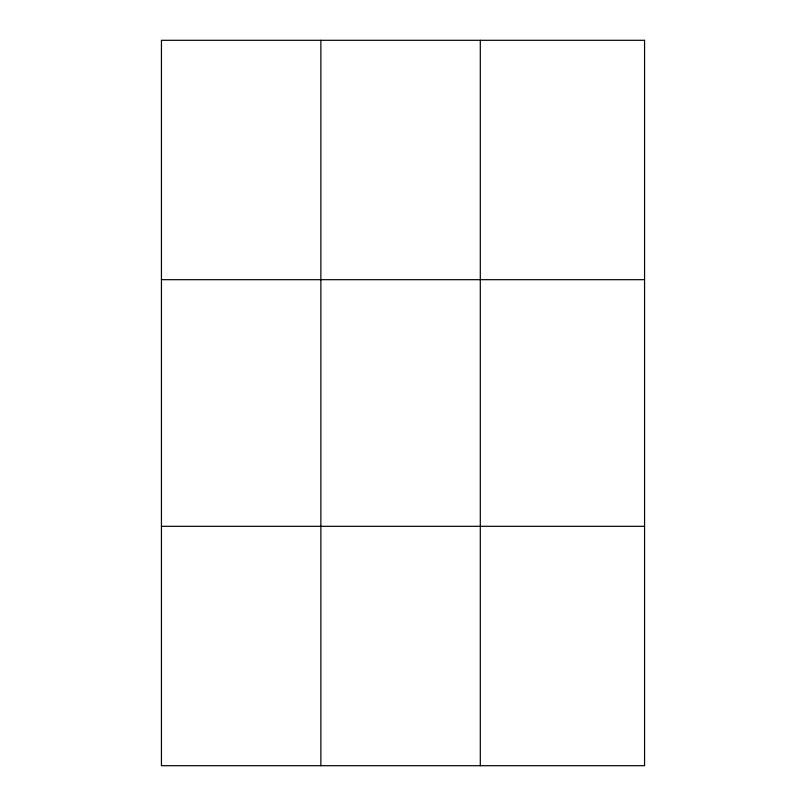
<?xml version="1.0" encoding="UTF-8"?>
<svg xmlns="http://www.w3.org/2000/svg" width="806" height="806" viewBox="0 0 806 806"><rect width="100%" height="100%" fill="white"/><g stroke="black" fill="none" stroke-linecap="round" stroke-linejoin="round"><path stroke-width="1.21" d="M320.869 765.7L320.869 40.3M480.295 765.7L480.295 40.3M161.442 279.682L644.558 279.682M161.442 526.318L644.558 526.318M644.558 40.3L644.558 765.7L161.442 765.7L161.442 40.3L644.558 40.3"/></g></svg>
